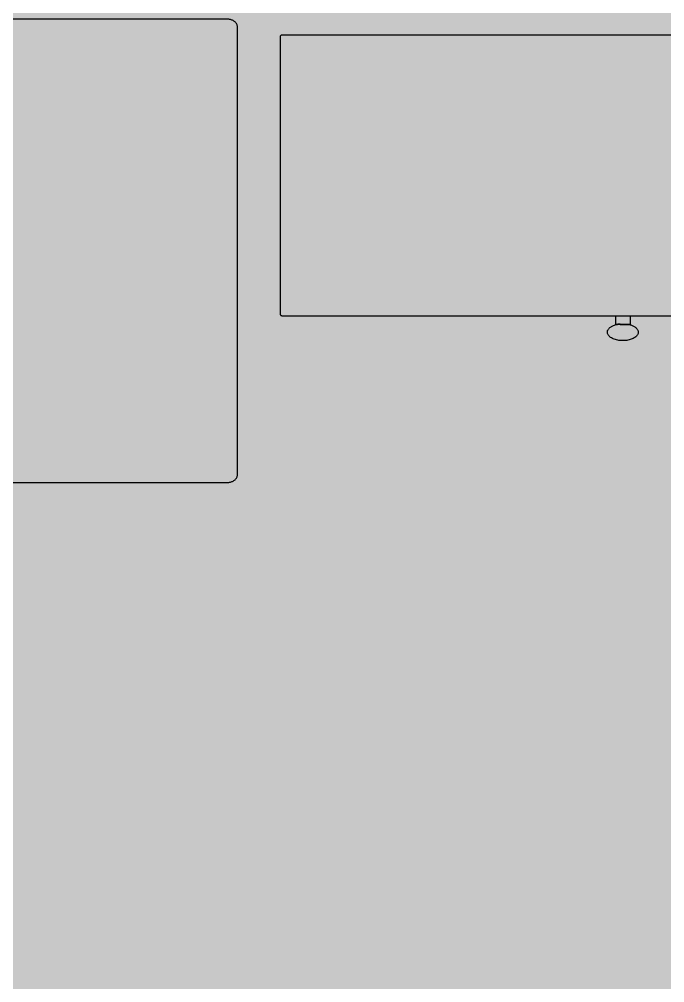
# Model space of a CAD drawing. Header units: metres. Extents: x -3.1 to 3, y -13.3 to 13.4.
# Drawn here: x -0.124 to 0.963, y 7.917 to 9.539 of the extents above; entities that cross this region are included whole.
import ezdxf

# ---------------------------------------------------------------- set-up
doc = ezdxf.new("R2010")
doc.units = ezdxf.units.M
doc.header["$MEASUREMENT"] = 0
for name, color, linetype in [('Poly-Fixtures', 45, 'Continuous'), ('Poly-Furniture', 45, 'Continuous'), ('Poly-RoomsHatch', 31, 'Continuous')]:
    doc.layers.add(name, color=color, linetype=linetype)

msp = doc.modelspace()

# ---------------------------------------------------------------- hatches: boundary and pattern name
at = {"layer": 'Poly-RoomsHatch'}
h = msp.add_hatch(color=31, dxfattribs=at)
h.dxf.hatch_style = 1
h.paths.add_polyline_path([(-2.755273, -11.584335), (0.893237, -11.584335), (0.893237, -7.204682), (2.755273, -7.204682), (2.755273, 9.589497), (1.219811, 9.589497), (-1.184988, 9.589497), (-1.184988, 10.128293), (-2.755273, 10.128293)])

# ---------------------------------------------------------------- linework, layer by layer
at = {"layer": 'Poly-Fixtures', "color": 45}
for points in [[(0.318614, 9.512864), (0.318322, 9.512852), (0.318037, 9.512816), (0.317761, 9.512757), (0.317492, 9.512676), (0.317234, 9.512575), (0.316987, 9.512453), (0.316752, 9.512313), (0.31653, 9.512155), (0.316322, 9.51198), (0.316128, 9.51179), (0.315951, 9.511584), (0.315791, 9.511365), (0.315649, 9.511133), (0.315526, 9.510889), (0.315423, 9.510634), (0.315341, 9.51037), (0.315282, 9.510096), (0.315245, 9.509815), (0.315233, 9.509527)], [(0.315233, 9.509527), (0.315233, 9.043777)], [(1.040612, 9.512864), (0.318614, 9.512864)], [(0.315233, 9.043777), (0.315245, 9.04349), (0.315282, 9.043208), (0.315341, 9.042935), (0.315423, 9.042671), (0.315526, 9.042416), (0.315649, 9.042172), (0.315791, 9.04194), (0.315951, 9.041721), (0.316128, 9.041515), (0.316322, 9.041325), (0.31653, 9.04115), (0.316752, 9.040992), (0.316987, 9.040852), (0.317234, 9.04073), (0.317492, 9.040629), (0.317761, 9.040548), (0.318037, 9.040489), (0.318322, 9.040453), (0.318614, 9.040441)], [(0.318614, 9.040441), (1.040612, 9.040441)], [(0.318614, 9.040441), (0.318614, 9.040441)], [(0.880809, 9.02537), (0.880817, 9.040441)], [(0.880817, 9.040441), (0.90472, 9.040441)], [(0.90472, 9.040441), (0.90472, 9.025172)], [(0.866443, 9.012671), (0.866491, 9.013541), (0.866633, 9.014397), (0.866868, 9.015239), (0.867191, 9.016063), (0.8676, 9.01687), (0.868093, 9.017656), (0.868666, 9.018421), (0.869317, 9.019163), (0.870043, 9.01988), (0.870842, 9.020572), (0.87171, 9.021235), (0.872645, 9.02187), (0.873644, 9.022473), (0.874704, 9.023045), (0.875822, 9.023582), (0.876996, 9.024084), (0.878223, 9.024549), (0.879501, 9.024976), (0.880825, 9.025362)], [(0.892764, 9.025749), (0.892105, 9.025754), (0.891444, 9.025766), (0.890782, 9.025784), (0.890122, 9.025806), (0.889462, 9.02583), (0.888805, 9.025855), (0.88815, 9.025879), (0.887499, 9.025898), (0.886853, 9.025913), (0.886212, 9.025921), (0.885577, 9.02592), (0.884949, 9.025908), (0.884328, 9.025884), (0.883716, 9.025845), (0.883113, 9.02579), (0.88252, 9.025716), (0.881938, 9.025623), (0.881367, 9.025508), (0.880809, 9.02537)], [(0.880809, 9.02537), (0.880809, 9.02537)], [(0.880825, 9.025362), (0.881383, 9.025502), (0.881954, 9.025618), (0.882536, 9.025711), (0.883129, 9.025785), (0.883732, 9.02584), (0.884344, 9.025879), (0.884964, 9.025904), (0.885593, 9.025916), (0.886228, 9.025916), (0.886869, 9.025908), (0.887515, 9.025893), (0.888166, 9.025873), (0.888821, 9.025849), (0.889478, 9.025824), (0.890138, 9.025799), (0.890798, 9.025777), (0.89146, 9.025758), (0.892121, 9.025746), (0.892781, 9.025741)], [(0.90472, 9.025172), (0.90414, 9.02533), (0.903557, 9.025464), (0.90297, 9.025574), (0.902379, 9.025664), (0.901783, 9.025735), (0.901182, 9.025789), (0.900577, 9.025827), (0.899965, 9.025851), (0.899348, 9.025864), (0.898724, 9.025867), (0.898094, 9.025862), (0.897456, 9.02585), (0.896811, 9.025835), (0.896158, 9.025816), (0.895497, 9.025797), (0.894828, 9.025779), (0.894149, 9.025763), (0.893462, 9.025753), (0.892764, 9.025749)], [(0.892781, 9.025741), (0.893478, 9.025745), (0.894165, 9.025756), (0.894843, 9.025771), (0.895513, 9.025789), (0.896173, 9.025808), (0.896826, 9.025827), (0.89747, 9.025843), (0.898107, 9.025854), (0.898737, 9.025859), (0.899361, 9.025856), (0.899978, 9.025844), (0.900589, 9.025819), (0.901195, 9.025781), (0.901796, 9.025727), (0.902392, 9.025657), (0.902983, 9.025567), (0.903571, 9.025456), (0.904155, 9.025322), (0.904736, 9.025164)], [(0.904736, 9.025164), (0.906, 9.024767), (0.907219, 9.024333), (0.90839, 9.023863), (0.909509, 9.023359), (0.910575, 9.022822), (0.911584, 9.022254), (0.912535, 9.021657), (0.913425, 9.02103), (0.914251, 9.020377), (0.91501, 9.019698), (0.9157, 9.018994), (0.916319, 9.018268), (0.916864, 9.01752), (0.917331, 9.016753), (0.91772, 9.015966), (0.918027, 9.015163), (0.918249, 9.014343), (0.918384, 9.01351), (0.91843, 9.012663)], [(0.86645, 9.012663), (0.866443, 9.012671)], [(0.866443, 9.012671), (0.866443, 9.012671)], [(0.892436, 8.998462), (0.890193, 8.998514), (0.888003, 8.998668), (0.885874, 8.998918), (0.883813, 8.999262), (0.88183, 8.999695), (0.87993, 9.000212), (0.878123, 9.000809), (0.876415, 9.001482), (0.874815, 9.002226), (0.873331, 9.003038), (0.87197, 9.003912), (0.87074, 9.004846), (0.869648, 9.005833), (0.868703, 9.006871), (0.867913, 9.007955), (0.867284, 9.00908), (0.866826, 9.010243), (0.866545, 9.011439), (0.86645, 9.012663)], [(0.91843, 9.012663), (0.918334, 9.011439), (0.918053, 9.010243), (0.917595, 9.00908), (0.916966, 9.007955), (0.916175, 9.006871), (0.91523, 9.005833), (0.914138, 9.004846), (0.912907, 9.003912), (0.911545, 9.003038), (0.91006, 9.002226), (0.90846, 9.001482), (0.906752, 9.000809), (0.904944, 9.000212), (0.903044, 8.999695), (0.90106, 8.999262), (0.898999, 8.998918), (0.89687, 8.998668), (0.894679, 8.998514), (0.892436, 8.998462)]]:
    msp.add_lwpolyline(points, dxfattribs=at)
at = {"layer": 'Poly-Furniture', "color": 45}
for points in [[(0.22759, 9.539397), (-1.039576, 9.539397)], [(0.22759, 9.539397), (0.22759, 9.539397)], [(0.243623, 9.525661), (0.243564, 9.526846), (0.24339, 9.528003), (0.243107, 9.529128), (0.242719, 9.530217), (0.242231, 9.531266), (0.241648, 9.53227), (0.240975, 9.533225), (0.240215, 9.534128), (0.239375, 9.534974), (0.238459, 9.535758), (0.237472, 9.536478), (0.236418, 9.537129), (0.235303, 9.537706), (0.234131, 9.538205), (0.232908, 9.538623), (0.231637, 9.538956), (0.230324, 9.539198), (0.228973, 9.539347), (0.22759, 9.539397)], [(0.243623, 8.773555), (0.243623, 9.525661)], [(-1.039576, 8.759819), (0.22759, 8.759819)], [(0.22759, 8.759819), (0.228973, 8.759869), (0.230324, 8.760017), (0.231637, 8.76026), (0.232908, 8.760592), (0.234131, 8.76101), (0.235303, 8.76151), (0.236418, 8.762087), (0.237472, 8.762738), (0.238459, 8.763458), (0.239375, 8.764242), (0.240215, 8.765088), (0.240975, 8.765991), (0.241648, 8.766946), (0.242231, 8.76795), (0.242719, 8.768999), (0.243107, 8.770088), (0.24339, 8.771213), (0.243564, 8.77237), (0.243623, 8.773555)]]:
    msp.add_lwpolyline(points, dxfattribs=at)

doc.saveas('drawing.dxf')
